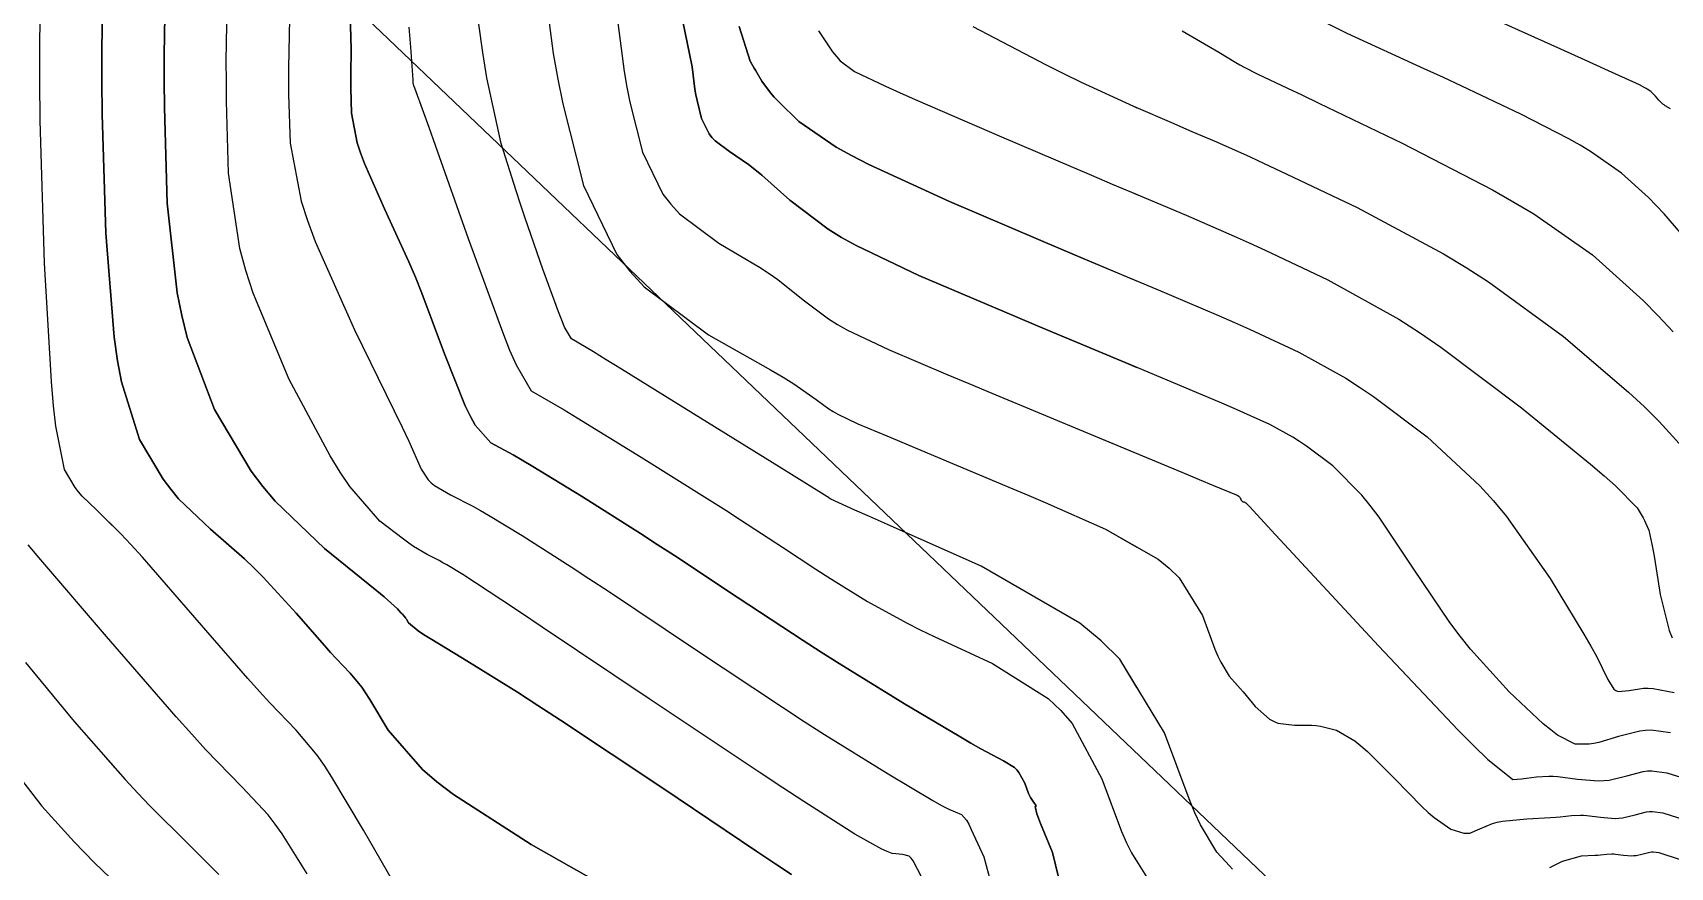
# Model space of a CAD drawing. Header units: metres. Extents: x 837475 to 838479, y 1189012 to 1191015.
# Drawn here: x 837821.4 to 837900.8, y 1190441.9 to 1190482.4 of the extents above; entities that cross this region are included whole.
import ezdxf

# ---------------------------------------------------------------- set-up
doc = ezdxf.new("R2010")
doc.units = ezdxf.units.M
doc.header["$LTSCALE"] = 0.3
for name, color, linetype in [('CORREDORVIA', 70, 'Continuous'), ('COTAS 10', 1, 'Continuous'), ('COTAS INT', 252, 'Continuous')]:
    doc.layers.add(name, color=color, linetype=linetype)

msp = doc.modelspace()

# ---------------------------------------------------------------- linework, layer by layer
at = {"layer": 'CORREDORVIA'}
msp.add_lwpolyline([(837910.67578, 1191000.96488), (838157.033, 1190996.193), (838237.174, 1190821.339), (838237.001, 1190602.875), (838240.0305, 1190437.1985), (838223.5365, 1190366.2715), (838212.196, 1190288.9195), (838227.642, 1189916.876), (838080.482, 1189451.8445), (837860.4834, 1189307.12351), (837593.19071, 1189234.39948), (837744.4868, 1189686.6093), (837750.277, 1189933.973), (837710.4905, 1190057.959), (837731.595, 1190134.414), (837885.383, 1190229.429), (837983.18356, 1190344.11971), (837817.55386, 1190502.18733), (837798.03286, 1190660.16958), (837963.57418, 1190795.98182)], close=True, dxfattribs=at)
at = {"layer": 'COTAS 10'}
for points in [[(837849.585, 1190440.745), (837845.574, 1190443.011), (837841.804, 1190445.446), (837841, 1190446.061), (837840.299, 1190446.649), (837838.635, 1190448.561), (837837.753, 1190450.046), (837837.545, 1190450.365), (837837.354, 1190450.645), (837836.794, 1190451.325), (837836.116, 1190452.027), (837835.85, 1190452.32), (837835.55, 1190452.656), (837834.184, 1190454.227), (837832.581, 1190455.978), (837832.131, 1190456.427), (837831.679, 1190456.86), (837830.024, 1190458.296), (837828.481, 1190459.774), (837828.099, 1190460.234), (837827.736, 1190460.717), (837826.588, 1190462.642), (837825.716, 1190465.434), (837825.527, 1190466.463), (837825.362, 1190467.603), (837824.954, 1190472.642), (837824.784, 1190478.417), (837824.768, 1190480.02), (837824.766, 1190481.626), (837824.872, 1190487.439)], [(837824.872, 1190487.439), (837824.766, 1190481.626), (837824.768, 1190480.02), (837824.784, 1190478.417), (837824.954, 1190472.642), (837825.362, 1190467.603), (837825.527, 1190466.463), (837825.716, 1190465.434), (837826.588, 1190462.642), (837827.736, 1190460.717), (837828.099, 1190460.234), (837828.481, 1190459.774), (837830.024, 1190458.296), (837831.679, 1190456.86), (837832.131, 1190456.427), (837832.581, 1190455.978), (837834.184, 1190454.227), (837835.55, 1190452.656), (837835.85, 1190452.32), (837836.116, 1190452.027), (837836.794, 1190451.325), (837837.354, 1190450.645), (837837.545, 1190450.365), (837837.753, 1190450.046), (837838.635, 1190448.561), (837840.299, 1190446.649), (837841, 1190446.061), (837841.804, 1190445.446), (837845.574, 1190443.011), (837849.585, 1190440.745)], [(837900.788, 1190478.67), (837900.534, 1190478.809), (837900.47, 1190478.854), (837900.41, 1190478.901), (837900.219, 1190479.095), (837900.054, 1190479.286), (837900.011, 1190479.332), (837899.968, 1190479.375), (837899.824, 1190479.506), (837899.657, 1190479.622), (837899.6, 1190479.656), (837899.539, 1190479.691), (837899.281, 1190479.824), (837897.601, 1190480.59), (837896.642, 1190481.024), (837895.47, 1190481.554), (837889.458, 1190484.27)], [(837839.641, 1190482.621), (837839.717, 1190481.653), (837839.835, 1190480.081), (837839.834, 1190480.018), (837839.834, 1190479.983), (837839.836, 1190479.92), (837839.851, 1190479.845), (837839.859, 1190479.819), (837839.869, 1190479.792), (837839.92, 1190479.678), (837840.355, 1190478.483), (837840.607, 1190477.774), (837840.916, 1190476.902), (837842.508, 1190472.388), (837844.171, 1190467.86), (837844.525, 1190466.979), (837844.833, 1190466.259), (837845.562, 1190465.007), (837846.64, 1190464.392), (837847.168, 1190464.074), (837847.796, 1190463.693), (837850.893, 1190461.785), (837854.222, 1190459.702), (837854.997, 1190459.211), (837855.708, 1190458.757), (837857.743, 1190457.427), (837859.361, 1190456.361), (837859.809, 1190456.074), (837860.256, 1190455.791), (837861.874, 1190454.795), (837863.785, 1190453.742), (837864.418, 1190453.422), (837865.096, 1190453.089), (837867.919, 1190451.786), (837870.629, 1190450.087), (837871.235, 1190449.505), (837871.779, 1190448.875), (837873.222, 1190446.199), (837874.185, 1190443.65), (837874.425, 1190443.101), (837874.655, 1190442.62), (837875.39, 1190441.447)], [(837839.641, 1190482.621), (837839.717, 1190481.653), (837839.835, 1190480.081), (837839.834, 1190480.018), (837839.834, 1190479.983), (837839.836, 1190479.92), (837839.851, 1190479.845), (837839.859, 1190479.819), (837839.869, 1190479.792), (837839.92, 1190479.678), (837840.355, 1190478.483), (837840.607, 1190477.774), (837840.916, 1190476.902), (837842.508, 1190472.388), (837844.171, 1190467.86), (837844.525, 1190466.979), (837844.833, 1190466.259), (837845.562, 1190465.007), (837846.64, 1190464.392), (837847.168, 1190464.074), (837847.796, 1190463.693), (837850.893, 1190461.785), (837854.222, 1190459.702), (837854.997, 1190459.211), (837855.708, 1190458.757), (837857.743, 1190457.427), (837859.361, 1190456.361), (837859.809, 1190456.074), (837860.256, 1190455.791), (837861.874, 1190454.795), (837863.785, 1190453.742), (837864.418, 1190453.422), (837865.096, 1190453.089), (837867.919, 1190451.786), (837870.629, 1190450.087), (837871.235, 1190449.505), (837871.779, 1190448.875), (837873.222, 1190446.199), (837874.185, 1190443.65), (837874.425, 1190443.101), (837874.655, 1190442.62), (837874.92346, 1190442.19156)], [(837874.92346, 1190470.32256), (837872.316, 1190471.414), (837871.252, 1190471.864), (837870.148, 1190472.332), (837865.835, 1190474.177), (837861.935, 1190475.967), (837861.092, 1190476.402), (837860.352, 1190476.809), (837858.533, 1190478.061), (837857.56, 1190479.016), (837857.352, 1190479.237), (837857.171, 1190479.438), (837856.74, 1190480.01), (837856.499, 1190480.431), (837856.437, 1190480.538), (837856.378, 1190480.641), (837856.181, 1190480.979), (837855.656, 1190482.657)], [(837855.656, 1190482.657), (837856.181, 1190480.979), (837856.378, 1190480.641), (837856.437, 1190480.538), (837856.499, 1190480.431), (837856.74, 1190480.01), (837857.171, 1190479.438), (837857.352, 1190479.237), (837857.56, 1190479.016), (837858.533, 1190478.061), (837860.352, 1190476.809), (837861.092, 1190476.402), (837861.935, 1190475.967), (837865.835, 1190474.177), (837870.148, 1190472.332), (837871.252, 1190471.864), (837872.316, 1190471.414), (837875.835, 1190469.941), (837878.883, 1190468.648), (837879.652, 1190468.311), (837880.387, 1190467.984), (837882.772, 1190466.878), (837885.046, 1190465.612), (837885.712, 1190465.184), (837886.394, 1190464.722), (837888.99, 1190462.772), (837891.547, 1190460.398), (837892.205, 1190459.669), (837892.842, 1190458.91), (837894.958, 1190455.906), (837896.587, 1190453.205), (837896.916, 1190452.635), (837897.192, 1190452.142), (837897.747, 1190451.006), (837898.033, 1190450.542), (837898.139, 1190450.472), (837898.256, 1190450.428), (837898.777, 1190450.482), (837899.474, 1190450.6), (837899.703, 1190450.596), (837899.947, 1190450.577), (837900.957, 1190450.376)]]:
    msp.add_lwpolyline(points, dxfattribs=at)
at = {"layer": 'COTAS INT'}
for points in [[(837838.84, 1190441.272), (837837.444, 1190443.718), (837835.91, 1190446.287), (837835.544, 1190446.846), (837835.203, 1190447.338), (837834.18, 1190448.563), (837832.906, 1190449.882), (837832.405, 1190450.434), (837831.841, 1190451.066), (837829.272, 1190454.022), (837826.724, 1190456.941), (837826.173, 1190457.549), (837825.689, 1190458.071), (837824.501, 1190459.235), (837823.808, 1190459.899), (837823.637, 1190460.105), (837823.474, 1190460.322), (837822.958, 1190461.186), (837822.529, 1190463.285), (837822.42, 1190464.279), (837822.316, 1190465.453), (837821.977, 1190471.186), (837821.774, 1190478.104), (837821.755, 1190480.024), (837821.753, 1190481.947), (837821.88, 1190488.911)], [(837846.005, 1190486.202), (837846.639, 1190481.342), (837846.858, 1190480.1), (837847.095, 1190478.902), (837848.106, 1190474.946), (837849.724, 1190471.608), (837850.343, 1190470.799), (837851.037, 1190470.04), (837854.163, 1190467.715), (837857.162, 1190466.02), (837857.775, 1190465.657), (837858.294, 1190465.341), (837859.387, 1190464.588), (837859.988, 1190464.133), (837860.198, 1190464.006), (837860.426, 1190463.878), (837861.403, 1190463.41), (837862.806, 1190462.815), (837863.301, 1190462.606), (837863.844, 1190462.38), (837866.189, 1190461.403), (837868.907, 1190460.258), (837869.684, 1190459.925), (837870.472, 1190459.585), (837873.405, 1190458.298), (837874.92346, 1190457.43167)], [(837846.005, 1190486.202), (837846.639, 1190481.342), (837846.858, 1190480.1), (837847.095, 1190478.902), (837848.106, 1190474.946), (837849.724, 1190471.608), (837850.343, 1190470.799), (837851.037, 1190470.04), (837854.163, 1190467.715), (837857.162, 1190466.02), (837857.775, 1190465.657), (837858.294, 1190465.341), (837859.387, 1190464.588), (837859.988, 1190464.133), (837860.198, 1190464.006), (837860.426, 1190463.878), (837861.403, 1190463.41), (837862.806, 1190462.815), (837863.301, 1190462.606), (837863.844, 1190462.38), (837866.189, 1190461.403), (837868.907, 1190460.258), (837869.684, 1190459.925), (837870.472, 1190459.585), (837873.405, 1190458.298), (837875.95, 1190456.846), (837876.494, 1190456.402), (837876.968, 1190455.939), (837878.096, 1190454.117), (837878.704, 1190452.484), (837878.849, 1190452.141), (837878.984, 1190451.845), (837879.391, 1190451.171), (837879.793, 1190450.725), (837879.926, 1190450.572), (837880.068, 1190450.408), (837880.656, 1190449.71), (837881.343, 1190449.097), (837881.547, 1190448.986), (837881.756, 1190448.9), (837882.563, 1190448.8), (837883.389, 1190448.802), (837883.611, 1190448.78), (837883.83, 1190448.749), (837884.596, 1190448.554), (837885.485, 1190448.036), (837885.78, 1190447.8), (837886.098, 1190447.524), (837887.423, 1190446.194), (837888.733, 1190444.854), (837889.04, 1190444.57), (837889.323, 1190444.326), (837890.145, 1190443.76), (837890.764, 1190443.569), (837890.919, 1190443.56), (837891.067, 1190443.571), (837891.543, 1190443.768), (837892.154, 1190444.039), (837892.386, 1190444.096), (837892.647, 1190444.146), (837893.817, 1190444.259), (837894.973, 1190444.321), (837895.223, 1190444.338), (837895.444, 1190444.355), (837895.992, 1190444.415), (837896.421, 1190444.44), (837896.567, 1190444.434), (837896.724, 1190444.423), (837897.39, 1190444.337), (837898.099, 1190444.281), (837898.283, 1190444.288), (837898.463, 1190444.306), (837899.068, 1190444.452), (837899.623, 1190444.596), (837899.771, 1190444.612), (837899.916, 1190444.618), (837900.42, 1190444.552), (837901.484, 1190444.218)], [(837858.186, 1190441.559), (837857.424, 1190442.066), (837856.507, 1190442.679), (837851.895, 1190445.774), (837846.992, 1190449.038), (837845.89, 1190449.759), (837844.899, 1190450.399), (837842.243, 1190452.05), (837840.666, 1190453), (837840.355, 1190453.199), (837840.099, 1190453.37), (837839.626, 1190453.758), (837839.521, 1190453.935), (837839.497, 1190453.973), (837839.474, 1190454.006), (837839.407, 1190454.087), (837839.327, 1190454.171), (837839.295, 1190454.205), (837839.259, 1190454.245), (837839.097, 1190454.432), (837838.438, 1190455.015), (837838.089, 1190455.304), (837837.668, 1190455.649), (837835.547, 1190457.357), (837833.154, 1190459.65), (837832.561, 1190460.364), (837831.998, 1190461.112), (837830.217, 1190464.098), (837828.903, 1190467.583), (837828.634, 1190468.646), (837828.407, 1190469.752), (837827.93, 1190474.098), (837827.794, 1190478.73), (837827.782, 1190480.016), (837827.78, 1190481.304), (837827.865, 1190485.968)], [(837827.865, 1190485.968), (837827.78, 1190481.304), (837827.782, 1190480.016), (837827.794, 1190478.73), (837827.93, 1190474.098), (837828.407, 1190469.752), (837828.634, 1190468.646), (837828.903, 1190467.583), (837830.217, 1190464.098), (837831.998, 1190461.112), (837832.561, 1190460.364), (837833.154, 1190459.65), (837835.547, 1190457.357), (837837.668, 1190455.649), (837838.089, 1190455.304), (837838.438, 1190455.015), (837839.097, 1190454.432), (837839.259, 1190454.245), (837839.295, 1190454.205), (837839.327, 1190454.171), (837839.407, 1190454.087), (837839.474, 1190454.006), (837839.497, 1190453.973), (837839.521, 1190453.935), (837839.626, 1190453.758), (837840.099, 1190453.37), (837840.355, 1190453.199), (837840.666, 1190453), (837842.243, 1190452.05), (837844.899, 1190450.399), (837845.89, 1190449.759), (837846.992, 1190449.038), (837851.895, 1190445.774), (837856.507, 1190442.679), (837857.424, 1190442.066), (837858.186, 1190441.559)], [(837864.487, 1190441.449), (837864.087, 1190442.221), (837863.988, 1190442.355), (837863.893, 1190442.454), (837863.588, 1190442.524), (837863.062, 1190442.582), (837862.828, 1190442.674), (837862.555, 1190442.798), (837861.25, 1190443.52), (837858.776, 1190445.095), (837857.767, 1190445.757), (837856.617, 1190446.516), (837851.293, 1190450.075), (837846.108, 1190453.553), (837845.047, 1190454.261), (837844.148, 1190454.859), (837842.251, 1190456.099), (837841.478, 1190456.564), (837841.287, 1190456.673), (837841.105, 1190456.773), (837840.533, 1190457.064), (837839.873, 1190457.455), (837839.635, 1190457.619), (837839.375, 1190457.806), (837838.236, 1190458.682), (837836.777, 1190460.364), (837836.314, 1190461.059), (837835.825, 1190461.854), (837833.847, 1190465.553), (837832.09, 1190469.732), (837831.741, 1190470.83), (837831.453, 1190471.901), (837830.907, 1190475.553), (837830.804, 1190479.043), (837830.795, 1190480.012), (837830.794, 1190480.982), (837830.858, 1190484.496)], [(837864.487, 1190441.449), (837864.087, 1190442.221), (837863.988, 1190442.355), (837863.893, 1190442.454), (837863.588, 1190442.524), (837863.062, 1190442.582), (837862.828, 1190442.674), (837862.555, 1190442.798), (837861.25, 1190443.52), (837858.776, 1190445.095), (837857.767, 1190445.757), (837856.617, 1190446.516), (837851.293, 1190450.075), (837846.108, 1190453.553), (837845.047, 1190454.261), (837844.148, 1190454.859), (837842.251, 1190456.099), (837841.478, 1190456.564), (837841.287, 1190456.673), (837841.105, 1190456.773), (837840.533, 1190457.064), (837839.873, 1190457.455), (837839.635, 1190457.619), (837839.375, 1190457.806), (837838.236, 1190458.682), (837836.777, 1190460.364), (837836.314, 1190461.059), (837835.825, 1190461.854), (837833.847, 1190465.553), (837832.09, 1190469.732), (837831.741, 1190470.83), (837831.453, 1190471.901), (837830.907, 1190475.553), (837830.804, 1190479.043), (837830.795, 1190480.012), (837830.794, 1190480.982), (837830.858, 1190484.496)], [(837836.773, 1190483.826), (837836.843, 1190481.553), (837836.821, 1190480.339), (837836.821, 1190480.004), (837836.824, 1190479.67), (837836.86, 1190478.464), (837837.139, 1190477.02), (837837.295, 1190476.535), (837837.487, 1190476.012), (837838.464, 1190473.817), (837839.642, 1190471.257), (837839.96, 1190470.505), (837840.274, 1190469.735), (837841.375, 1190466.795), (837842.373, 1190464.272), (837842.621, 1190463.763), (837842.858, 1190463.338), (837843.609, 1190462.488), (837844.692, 1190461.9), (837845.138, 1190461.639), (837845.647, 1190461.336), (837848.012, 1190459.89), (837850.864, 1190458.088), (837851.68, 1190457.561), (837852.508, 1190457.022), (837855.593, 1190454.976), (837858.752, 1190452.896), (837859.626, 1190452.335), (837860.501, 1190451.782), (837863.658, 1190449.839), (837866.316, 1190448.259), (837866.874, 1190447.934), (837867.357, 1190447.659), (837868.46, 1190447.071), (837868.985, 1190446.743), (837869.102, 1190446.63), (837869.207, 1190446.508), (837869.487, 1190445.99), (837869.676, 1190445.494), (837869.724, 1190445.385), (837869.771, 1190445.29), (837869.924, 1190445.05), (837870.022, 1190444.924), (837870.033, 1190444.9), (837870.037, 1190444.881), (837869.994, 1190444.85), (837870.07, 1190444.51), (837870.148, 1190444.296), (837870.252, 1190444.029), (837870.837, 1190442.63), (837871.436, 1190440.174)], [(837871.436, 1190440.174), (837870.837, 1190442.63), (837870.252, 1190444.029), (837870.148, 1190444.296), (837870.07, 1190444.51), (837869.994, 1190444.85), (837870.037, 1190444.881), (837870.033, 1190444.9), (837870.022, 1190444.924), (837869.924, 1190445.05), (837869.771, 1190445.29), (837869.724, 1190445.385), (837869.676, 1190445.494), (837869.487, 1190445.99), (837869.207, 1190446.508), (837869.102, 1190446.63), (837868.985, 1190446.743), (837868.46, 1190447.071), (837867.357, 1190447.659), (837866.874, 1190447.934), (837866.316, 1190448.259), (837863.658, 1190449.839), (837860.501, 1190451.782), (837859.626, 1190452.335), (837858.752, 1190452.896), (837855.593, 1190454.976), (837852.508, 1190457.022), (837851.68, 1190457.561), (837850.864, 1190458.088), (837848.012, 1190459.89), (837845.647, 1190461.336), (837845.138, 1190461.639), (837844.692, 1190461.9), (837843.609, 1190462.488), (837842.858, 1190463.338), (837842.621, 1190463.763), (837842.373, 1190464.272), (837841.375, 1190466.795), (837840.274, 1190469.735), (837839.96, 1190470.505), (837839.642, 1190471.257), (837838.464, 1190473.817), (837837.487, 1190476.012), (837837.295, 1190476.535), (837837.139, 1190477.02), (837836.86, 1190478.464), (837836.824, 1190479.67), (837836.821, 1190480.004), (837836.821, 1190480.339), (837836.843, 1190481.553), (837836.773, 1190483.826)], [(837901.967, 1190471.851), (837900.485, 1190473.573), (837900.095, 1190473.988), (837899.714, 1190474.376), (837898.413, 1190475.551), (837896.909, 1190476.598), (837896.4, 1190476.904), (837895.85, 1190477.218), (837893.533, 1190478.413), (837890.673, 1190479.767), (837889.782, 1190480.181), (837888.849, 1190480.612), (837885.119, 1190482.311), (837880.789, 1190484.48)], [(837833.85, 1190483.024), (837833.807, 1190480.661), (837833.808, 1190480.008), (837833.814, 1190479.356), (837833.883, 1190477.009), (837834.426, 1190474.195), (837834.732, 1190473.25), (837835.104, 1190472.232), (837837.009, 1190467.956), (837838.93, 1190464.032), (837839.313, 1190463.237), (837839.631, 1190462.568), (837840.243, 1190461.202), (837840.576, 1190460.684), (837840.718, 1190460.548), (837840.882, 1190460.416), (837841.655, 1190459.969), (837842.745, 1190459.408), (837843.109, 1190459.204), (837843.499, 1190458.98), (837845.132, 1190457.994), (837847.506, 1190456.473), (837848.364, 1190455.911), (837849.308, 1190455.288), (837853.443, 1190452.526), (837857.747, 1190449.669), (837858.799, 1190448.985), (837859.789, 1190448.348), (837862.862, 1190446.434), (837865.037, 1190445.153), (837865.462, 1190444.914), (837865.811, 1190444.726), (837866.43, 1190444.465), (837866.666, 1190444.193), (837866.773, 1190443.997), (837866.897, 1190443.749), (837867.498, 1190442.421), (837868.072, 1190440.326)], [(837833.85, 1190483.024), (837833.807, 1190480.661), (837833.808, 1190480.008), (837833.814, 1190479.356), (837833.883, 1190477.009), (837834.426, 1190474.195), (837834.732, 1190473.25), (837835.104, 1190472.232), (837837.009, 1190467.956), (837838.93, 1190464.032), (837839.313, 1190463.237), (837839.631, 1190462.568), (837840.243, 1190461.202), (837840.576, 1190460.684), (837840.718, 1190460.548), (837840.882, 1190460.416), (837841.655, 1190459.969), (837842.745, 1190459.408), (837843.109, 1190459.204), (837843.499, 1190458.98), (837845.132, 1190457.994), (837847.506, 1190456.473), (837848.364, 1190455.911), (837849.308, 1190455.288), (837853.443, 1190452.526), (837857.747, 1190449.669), (837858.799, 1190448.985), (837859.789, 1190448.348), (837862.862, 1190446.434), (837865.037, 1190445.153), (837865.462, 1190444.914), (837865.811, 1190444.726), (837866.43, 1190444.465), (837866.666, 1190444.193), (837866.773, 1190443.997), (837866.897, 1190443.749), (837867.498, 1190442.421), (837868.072, 1190440.326)], [(837849.684, 1190483.45), (837850.071, 1190480.481), (837850.205, 1190479.722), (837850.35, 1190478.99), (837850.967, 1190476.574), (837851.956, 1190474.535), (837852.334, 1190474.041), (837852.758, 1190473.577), (837854.668, 1190472.157), (837856.635, 1190470.994), (837857.095, 1190470.692), (837857.518, 1190470.4), (837858.742, 1190469.417), (837859.976, 1190468.484), (837860.406, 1190468.222), (837860.873, 1190467.959), (837862.88, 1190466.999), (837865.759, 1190465.777), (837866.776, 1190465.35), (837867.889, 1190464.884), (837872.704, 1190462.88), (837874.92346, 1190461.95897)], [(837849.684, 1190483.45), (837850.071, 1190480.481), (837850.205, 1190479.722), (837850.35, 1190478.99), (837850.967, 1190476.574), (837851.956, 1190474.535), (837852.334, 1190474.041), (837852.758, 1190473.577), (837854.668, 1190472.157), (837856.635, 1190470.994), (837857.095, 1190470.692), (837857.518, 1190470.4), (837858.742, 1190469.417), (837859.976, 1190468.484), (837860.406, 1190468.222), (837860.873, 1190467.959), (837862.88, 1190466.999), (837865.759, 1190465.777), (837866.776, 1190465.35), (837867.889, 1190464.884), (837872.704, 1190462.88), (837877.097, 1190461.057), (837877.944, 1190460.706), (837878.631, 1190460.42), (837879.777, 1190459.942), (837879.863, 1190459.893), (837879.881, 1190459.878), (837879.897, 1190459.863), (837879.936, 1190459.801), (837879.956, 1190459.746), (837879.961, 1190459.734), (837879.966, 1190459.724), (837879.979, 1190459.701), (837879.993, 1190459.686), (837879.997, 1190459.681), (837880.002, 1190459.676), (837880.022, 1190459.652), (837880.045, 1190459.631), (837880.059, 1190459.625), (837880.087, 1190459.621), (837880.122, 1190459.621), (837880.13, 1190459.62), (837880.155, 1190459.613), (837880.207, 1190459.572), (837880.231, 1190459.549), (837880.259, 1190459.521), (837880.394, 1190459.378), (837881.448, 1190458.24), (837886.627, 1190452.649), (837890.499, 1190448.555), (837891.271, 1190447.775), (837891.913, 1190447.149), (837893.148, 1190446.166), (837893.557, 1190446.197), (837893.678, 1190446.21), (837893.803, 1190446.226), (837894.283, 1190446.298), (837894.895, 1190446.333), (837895.103, 1190446.325), (837895.327, 1190446.309), (837896.277, 1190446.187), (837897.288, 1190446.107), (837897.551, 1190446.117), (837897.807, 1190446.142), (837898.67, 1190446.351), (837899.462, 1190446.556), (837899.673, 1190446.579), (837899.88, 1190446.587), (837900.599, 1190446.493), (837901.701, 1190446.157)], [(837874.92346, 1190450.62354), (837874.091, 1190451.992), (837873.193, 1190452.887), (837872.166, 1190453.742), (837867.378, 1190456.5), (837862.834, 1190458.52), (837861.961, 1190458.91), (837861.254, 1190459.225), (837860.089, 1190459.752), (837860.012, 1190459.8), (837859.991, 1190459.813), (837859.97, 1190459.827), (837859.893, 1190459.877), (837858.907, 1190460.492), (837858.313, 1190460.861), (837857.58, 1190461.317), (837853.773, 1190463.68), (837849.944, 1190466.05), (837849.198, 1190466.509), (837848.587, 1190466.884), (837847.515, 1190467.526), (837847.191, 1190468.094), (837847.052, 1190468.422), (837846.891, 1190468.824), (837846.134, 1190470.891), (837845.278, 1190473.377), (837845.056, 1190474.042), (837844.84, 1190474.697), (837844.112, 1190476.983), (837843.421, 1190480.169), (837843.227, 1190481.393), (837843.033, 1190482.765)], [(837879.554, 1190441.825), (837879.409, 1190441.984), (837878.803, 1190442.641), (837878.003, 1190443.967), (837877.737, 1190444.548), (837877.451, 1190445.223), (837876.256, 1190448.433), (837874.091, 1190451.992), (837873.193, 1190452.887), (837872.166, 1190453.742), (837867.378, 1190456.5), (837862.834, 1190458.52), (837861.961, 1190458.91), (837861.254, 1190459.225), (837860.089, 1190459.752), (837860.012, 1190459.8), (837859.991, 1190459.813), (837859.97, 1190459.827), (837859.893, 1190459.877), (837858.907, 1190460.492), (837858.313, 1190460.861), (837857.58, 1190461.317), (837853.773, 1190463.68), (837849.944, 1190466.05), (837849.198, 1190466.509), (837848.587, 1190466.884), (837847.515, 1190467.526), (837847.191, 1190468.094), (837847.052, 1190468.422), (837846.891, 1190468.824), (837846.134, 1190470.891), (837845.278, 1190473.377), (837845.056, 1190474.042), (837844.84, 1190474.697), (837844.112, 1190476.983), (837843.421, 1190480.169), (837843.227, 1190481.393), (837843.033, 1190482.765)], [(837900.778, 1190448.435), (837899.844, 1190448.557), (837899.575, 1190448.546), (837899.301, 1190448.516), (837898.272, 1190448.25), (837897.304, 1190447.953), (837897.067, 1190447.905), (837896.845, 1190447.872), (837896.158, 1190447.874), (837895.304, 1190448.322), (837894.977, 1190448.57), (837894.611, 1190448.872), (837892.962, 1190450.41), (837891.091, 1190452.479), (837890.585, 1190453.116), (837890.084, 1190453.78), (837888.318, 1190456.411), (837886.666, 1190458.88), (837886.237, 1190459.443), (837885.82, 1190459.953), (837884.415, 1190461.361), (837883.14, 1190462.319), (837882.805, 1190462.546), (837882.478, 1190462.756), (837881.361, 1190463.378), (837879.639, 1190464.15), (837878.93, 1190464.455), (837878.12, 1190464.799), (837874.357, 1190466.374), (837870.136, 1190468.136), (837869.036, 1190468.598), (837867.967, 1190469.049), (837864.357, 1190470.588), (837861.321, 1190472.041), (837860.614, 1190472.439), (837859.964, 1190472.834), (837858.098, 1190474.246), (837856.743, 1190475.458), (837856.415, 1190475.727), (837856.108, 1190475.968), (837855.172, 1190476.598), (837854.479, 1190477.114), (837854.325, 1190477.282), (837854.188, 1190477.462), (837853.829, 1190478.202), (837853.605, 1190479.079), (837853.552, 1190479.345), (837853.504, 1190479.621), (837853.363, 1190480.698), (837852.908, 1190482.985)], [(837852.908, 1190482.985), (837853.363, 1190480.698), (837853.504, 1190479.621), (837853.552, 1190479.345), (837853.605, 1190479.079), (837853.829, 1190478.202), (837854.188, 1190477.462), (837854.325, 1190477.282), (837854.479, 1190477.114), (837855.172, 1190476.598), (837856.108, 1190475.968), (837856.415, 1190475.727), (837856.743, 1190475.458), (837858.098, 1190474.246), (837859.964, 1190472.834), (837860.614, 1190472.439), (837861.321, 1190472.041), (837864.357, 1190470.588), (837867.967, 1190469.049), (837869.036, 1190468.598), (837870.136, 1190468.136), (837874.357, 1190466.374), (837874.92346, 1190466.13691)], [(837859.493, 1190482.449), (837860.17, 1190481.427), (837860.359, 1190481.2), (837860.548, 1190480.998), (837861.234, 1190480.47), (837862.747, 1190479.762), (837863.457, 1190479.445), (837864.294, 1190479.077), (837868.368, 1190477.312), (837872.72, 1190475.447), (837873.732, 1190475.017), (837874.659, 1190474.623), (837877.312, 1190473.508), (837879.646, 1190472.497), (837880.373, 1190472.168), (837881.136, 1190471.818), (837884.182, 1190470.378), (837887.613, 1190468.468), (837888.619, 1190467.822), (837889.648, 1190467.125), (837893.565, 1190464.182), (837896.904, 1190461.446), (837897.568, 1190460.878), (837898.121, 1190460.394), (837899.177, 1190459.332), (837899.458, 1190458.847), (837899.521, 1190458.725), (837899.577, 1190458.61), (837899.729, 1190458.242), (837899.882, 1190457.563), (837899.94, 1190457.252), (837900.004, 1190456.887), (837900.291, 1190455.126), (837900.719, 1190453.386), (837900.871, 1190453.034)], [(837859.493, 1190482.449), (837860.17, 1190481.427), (837860.359, 1190481.2), (837860.548, 1190480.998), (837861.234, 1190480.47), (837862.747, 1190479.762), (837863.457, 1190479.445), (837864.294, 1190479.077), (837868.368, 1190477.312), (837872.72, 1190475.447), (837873.732, 1190475.017), (837874.659, 1190474.623), (837874.92346, 1190474.51185)], [(837866.971, 1190482.657), (837870.534, 1190480.798), (837871.403, 1190480.361), (837872.222, 1190479.959), (837874.759, 1190478.789), (837874.92346, 1190478.71855)], [(837866.971, 1190482.657), (837870.534, 1190480.798), (837871.403, 1190480.361), (837872.222, 1190479.959), (837874.759, 1190478.789), (837876.72, 1190477.949), (837877.176, 1190477.755), (837877.594, 1190477.577), (837878.789, 1190477.075), (837880.409, 1190476.346), (837881.095, 1190476.025), (837881.884, 1190475.652), (837885.592, 1190473.879), (837889.79, 1190471.639), (837890.889, 1190470.972), (837891.959, 1190470.286), (837895.592, 1190467.641), (837898.748, 1190464.941), (837899.517, 1190464.221), (837900.24, 1190463.512), (837902.474, 1190461.048)], [(837877.122, 1190482.44), (837878.9, 1190481.414), (837879.712, 1190480.913), (837879.92, 1190480.794), (837880.12, 1190480.683), (837880.781, 1190480.353), (837882.227, 1190479.671), (837882.922, 1190479.339), (837883.745, 1190478.945), (837887.784, 1190477.003), (837892.162, 1190474.746), (837893.199, 1190474.152), (837894.161, 1190473.573), (837897.003, 1190471.596), (837899.46, 1190469.376), (837900.18, 1190468.644), (837900.916, 1190467.861)], [(837838.84, 1190441.272), (837837.444, 1190443.718), (837835.91, 1190446.287), (837835.544, 1190446.846), (837835.203, 1190447.338), (837834.18, 1190448.563), (837832.906, 1190449.882), (837832.405, 1190450.434), (837831.841, 1190451.066), (837829.272, 1190454.022), (837826.724, 1190456.941), (837826.173, 1190457.549), (837825.689, 1190458.071), (837824.92346, 1190458.82108)], [(837834.714, 1190441.596), (837833.498, 1190443.537), (837833.158, 1190444.007), (837832.816, 1190444.449), (837831.567, 1190445.801), (837829.79, 1190447.628), (837829.116, 1190448.368), (837828.362, 1190449.209), (837824.979, 1190453.095), (837821.812, 1190456.805), (837821.194, 1190457.536)], [(837834.714, 1190441.596), (837833.498, 1190443.537), (837833.158, 1190444.007), (837832.816, 1190444.449), (837831.567, 1190445.801), (837829.79, 1190447.628), (837829.116, 1190448.368), (837828.362, 1190449.209), (837824.979, 1190453.095), (837824.92346, 1190453.16006)], [(837821.063, 1190451.83), (837823.416, 1190448.983), (837825.892, 1190446.174), (837826.508, 1190445.505), (837827.093, 1190444.885), (837828.953, 1190443.039), (837830.429, 1190441.559)], [(837820.315, 1190446.856), (837821.852, 1190444.872), (837823.423, 1190443.138), (837823.901, 1190442.643), (837824.396, 1190442.142), (837826.34, 1190440.278)], [(837824.92346, 1190447.2728), (837825.892, 1190446.174), (837826.508, 1190445.505), (837827.093, 1190444.885), (837828.953, 1190443.039), (837830.429, 1190441.559)], [(837901.267, 1190442.279), (837900.241, 1190442.611), (837899.952, 1190442.649), (837899.868, 1190442.645), (837899.784, 1190442.636), (837899.465, 1190442.554), (837899.391, 1190442.537), (837899.118, 1190442.47), (837899.015, 1190442.46), (837898.91, 1190442.455), (837898.503, 1190442.488), (837898.121, 1190442.537), (837898.031, 1190442.543), (837897.947, 1190442.547), (837897.701, 1190442.532), (837897.387, 1190442.498), (837897.26, 1190442.488), (837897.117, 1190442.478), (837896.454, 1190442.443), (837895.541, 1190442.197), (837895.24, 1190442.055), (837894.917, 1190441.88)]]:
    msp.add_lwpolyline(points, dxfattribs=at)

doc.saveas('drawing.dxf')
